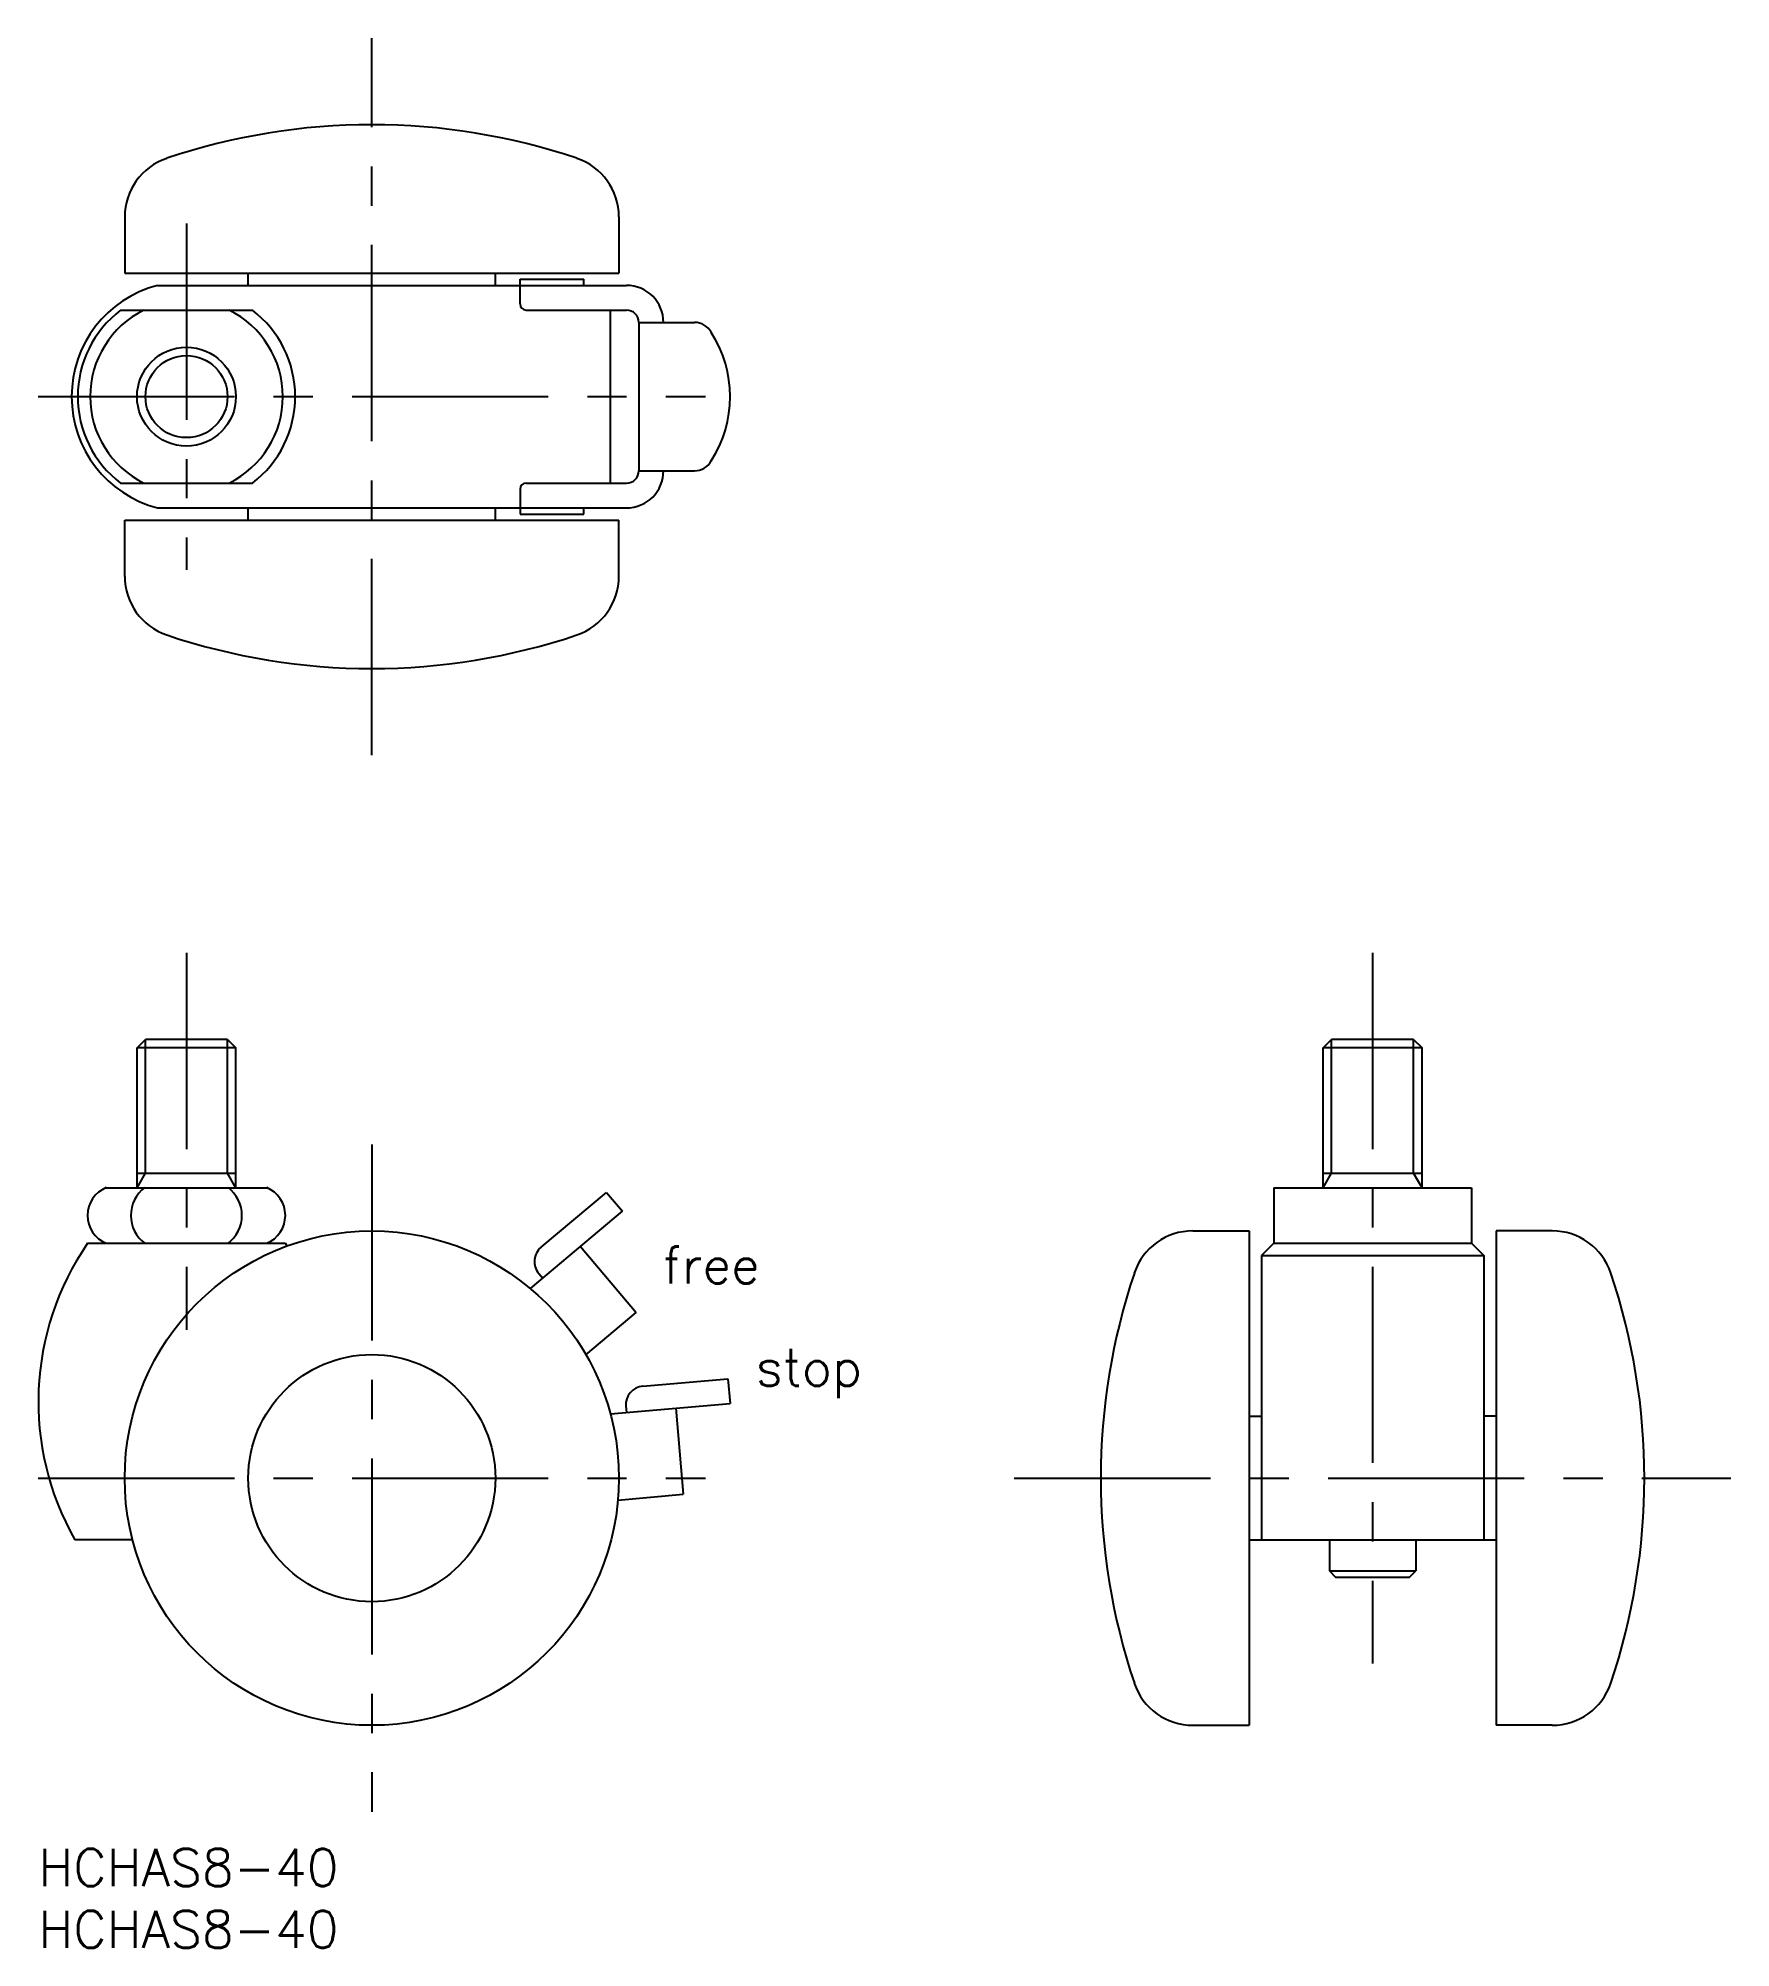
# Model space of a CAD drawing. Extents: x 0 to 137, y -8 to 146.
import ezdxf

# ---------------------------------------------------------------- set-up
doc = ezdxf.new("R2010")
doc.units = 0
doc.header["$LTSCALE"] = 0.5
doc.linetypes.add('CENTER', pattern=[50.8, 31.75, -6.35, 6.35, -6.35])
doc.linetypes.add('PHANTOM', pattern=[63.5, 31.75, -6.35, 6.35, -6.35, 6.35, -6.35])
for name, color, linetype in [('MSM_CENTER', 1, 'CENTER'), ('MSM_CONTINUOUS', 7, 'CONTINUOUS'), ('MSM_IMAGINARY', 6, 'PHANTOM'), ('MSM_NARROW', 5, 'CONTINUOUS'), ('MSM_PART_NUMBER', 7, 'CONTINUOUS')]:
    doc.layers.add(name, color=color, linetype=linetype)
doc.styles.get("Standard").update_dxf_attribs({"font": 'txt.shx', "height": 3, "bigfont": 'bigfont.shx'})

# ---------------------------------------------------------------- blocks, each defined once
blk = doc.blocks.new('*U1')
at = {"layer": 'MSM_PART_NUMBER'}
blk.add_text('HCHAS8-40', height=3, dxfattribs=at).set_placement((0, -3))
blk = doc.blocks.new('*U2')
at = {"layer": 'MSM_PART_NUMBER'}
blk.add_text('HCHAS8-40', height=3, dxfattribs=at).set_placement((0, -8))
blk = doc.blocks.new('*U3')
at = {"layer": 'MSM_PART_NUMBER'}
blk.add_text('free', height=3, dxfattribs=at).set_placement((50.54, 45.75))
blk = doc.blocks.new('*U4')
at = {"layer": 'MSM_PART_NUMBER'}
blk.add_text('stop', height=3, dxfattribs=at).set_placement((58.07, 37.46))

msp = doc.modelspace()

# ---------------------------------------------------------------- linework, layer by layer
at = {"layer": 'MSM_CENTER'}
for p, q in [((26.99, 88.5), (26.99, 146.5)), ((11.99, 131.5), (11.99, 103.5)), ((-0.01, 117.5), (53.99, 117.5)), ((11.99, 72.5), (11.99, 42)), ((107.99, 72.5), (107.99, 15)), ((26.99, 57), (26.99, 3)), ((-0.01, 30), (53.99, 30)), ((78.99, 30), (136.99, 30))]:
    msp.add_line(p, q, dxfattribs=at)
at = {"layer": 'MSM_CONTINUOUS'}
for p, q in [((6.99, 132.04), (6.99, 127.5)), ((46.99, 132.04), (46.99, 127.5)), ((6.99, 127.5), (46.99, 127.5)), ((16.99, 126.5), (16.99, 127.5)), ((36.99, 126.5), (36.99, 127.5)), ((38.99, 127), (44.14, 127)), ((38.99, 125), (38.99, 127)), ((44.14, 126.5), (44.14, 127)), ((9.64, 126.5), (47.6, 126.5)), ((6.65, 124.5), (17.32, 124.5)), ((39.49, 124.5), (47.6, 124.5)), ((46.3, 110.5), (46.3, 124.5)), ((48.6, 123.5), (48.6, 111.5)), ((48.6, 123.5), (53.12, 123.5)), ((48.6, 111.5), (53.12, 111.5)), ((6.65, 110.5), (17.32, 110.5)), ((38.99, 110), (38.99, 108)), ((39.49, 110.5), (47.6, 110.5)), ((9.64, 108.5), (47.6, 108.5)), ((16.99, 107.5), (16.99, 108.5)), ((36.99, 107.5), (36.99, 108.5)), ((44.14, 108), (44.14, 108.5)), ((6.99, 107.5), (46.99, 107.5)), ((6.99, 102.96), (6.99, 107.5)), ((38.99, 108), (44.14, 108)), ((46.99, 102.96), (46.99, 107.5)), ((7.99, 64.82), (8.66, 65.5)), ((15.31, 65.5), (8.66, 65.5)), ((15.31, 65.5), (15.99, 64.82)), ((103.99, 64.82), (104.66, 65.5)), ((111.31, 65.5), (104.66, 65.5)), ((111.31, 65.5), (111.99, 64.82)), ((7.99, 53.5), (7.99, 64.82)), ((15.99, 64.82), (7.99, 64.82)), ((15.99, 53.5), (15.99, 64.82)), ((103.99, 53.5), (103.99, 64.82)), ((111.99, 64.82), (103.99, 64.82)), ((111.99, 53.5), (111.99, 64.82)), ((7.99, 54.67), (15.99, 54.67)), ((103.99, 54.67), (111.99, 54.67)), ((5.49, 53.5), (18.49, 53.5)), ((99.99, 53.5), (115.99, 53.5)), ((99.99, 53.5), (99.99, 49)), ((115.99, 53.5), (115.99, 49)), ((93.44, 50), (97.99, 50)), ((97.99, 50), (97.99, 10)), ((117.99, 50), (117.99, 10)), ((122.53, 50), (117.99, 50)), ((3.99, 49), (19.99, 49)), ((7.99, 49), (7.99, 49)), ((19.99, 49), (20.09, 48.77)), ((99.99, 49), (98.99, 48)), ((98.99, 48), (116.99, 48)), ((98.99, 48), (98.99, 25)), ((99.99, 49), (115.99, 49)), ((115.99, 49), (116.99, 48)), ((116.99, 48), (116.99, 25)), ((48.92, 37.44), (55.81, 38.04)), ((55.81, 38.04), (55.99, 36.05)), ((46.3, 35.2), (55.99, 36.05)), ((47.56, 35.82), (47.6, 35.32)), ((51.59, 35.67), (52.2, 28.69)), ((97.99, 35), (98.99, 35)), ((117.99, 35), (116.99, 35)), ((46.91, 28.23), (52.2, 28.69)), ((7.62, 25), (2.96, 25)), ((97.99, 25), (117.99, 25)), ((104.49, 25), (104.49, 22.5)), ((111.49, 25), (111.49, 22.5)), ((104.49, 22.5), (111.49, 22.5)), ((104.49, 22.5), (104.99, 22)), ((104.99, 22), (110.99, 22)), ((110.99, 22), (111.49, 22.5)), ((93.44, 10), (97.99, 10)), ((122.53, 10), (117.99, 10))]:
    msp.add_line(p, q, dxfattribs=at)
for centre, radius in [((11.99, 117.5), 4), ((26.99, 30), 20), ((26.99, 30), 10)]:
    msp.add_circle(centre, radius, dxfattribs=at)
for centre, radius, start, end in [((26.99, 87.5), 52, 71.3885, 108.6115), ((11.99, 132.04), 5, 108.6115, 180), ((41.99, 132.04), 5, 0, 71.3885), ((11.99, 117.5), 9.3, 104.5926, 255.4074), ((47.6, 123.5), 3, 0, 90), ((11.99, 117.5), 8.8, 127.3018, 232.6982), ((11.99, 117.5), 7.8, 116.177, 243.823), ((11.99, 117.5), 7.8, 296.177, 63.823), ((11.99, 117.5), 8.8, 307.3018, 52.6982), ((39.49, 125), 0.5, 180, 270), ((47.6, 123.5), 1, 0, 90), ((53.12, 122), 1.5, 27.9101, 90), ((46.44, 117.5), 9.55, 326.9948, 33.0052), ((47.6, 111.5), 3, 270, 0), ((47.6, 111.5), 1, 270, 0), ((53.12, 113), 1.5, 270, 332.0899), ((39.49, 110), 0.5, 90, 180), ((11.99, 102.96), 5, 180, 251.3885), ((41.99, 102.96), 5, 288.6115, 0), ((26.99, 147.5), 52, 251.3885, 288.6115), ((6.42, 51.25), 2.44, 112.6199, 247.3801), ((10.31, 51.25), 2.82, 127.0317, 232.9683), ((13.66, 51.25), 2.82, 307.0317, 52.9683), ((17.55, 51.25), 2.44, 292.6199, 67.3801), ((93.44, 45), 5, 90, 161.3885), ((122.53, 45), 5, 18.6115, 90), ((22.6, 36.18), 22.6, 145.4508, 209.6631), ((137.99, 30), 52, 161.3885, 198.6115), ((77.99, 30), 52, 341.3885, 18.6115), ((49.05, 35.95), 1.5, 95, 185), ((93.44, 15), 5, 198.6115, 270), ((122.53, 15), 5, 270, 341.3885)]:
    msp.add_arc(centre, radius, start, end, dxfattribs=at)
at = {"layer": 'MSM_IMAGINARY'}
for p, q in [((40.69, 48.68), (45.98, 53.12)), ((45.98, 53.12), (47.27, 51.59)), ((39.82, 45.34), (47.27, 51.59)), ((43.89, 48.75), (48.39, 43.39)), ((40.5, 46.56), (40.82, 46.18)), ((44.32, 39.98), (48.39, 43.39))]:
    msp.add_line(p, q, dxfattribs=at)
msp.add_arc((41.65, 47.53), 1.5, 130, 220, dxfattribs=at)
at = {"layer": 'MSM_NARROW'}
for p, q in [((8.66, 54.67), (8.66, 65.5)), ((15.31, 54.67), (15.31, 65.5)), ((104.66, 54.67), (104.66, 65.5)), ((111.31, 54.67), (111.31, 65.5)), ((7.99, 53.5), (8.66, 54.67)), ((15.99, 53.5), (15.31, 54.67)), ((103.99, 53.5), (104.66, 54.67)), ((111.99, 53.5), (111.31, 54.67))]:
    msp.add_line(p, q, dxfattribs=at)
msp.add_circle((11.99, 117.5), 3.32, dxfattribs=at)

# ---------------------------------------------------------------- block references
at = {"layer": 'MSM_CONTINUOUS'}
for name in ['*U3', '*U4', '*U1', '*U2']:
    msp.add_blockref(name, (0, 0), dxfattribs=at)

doc.saveas('drawing.dxf')
